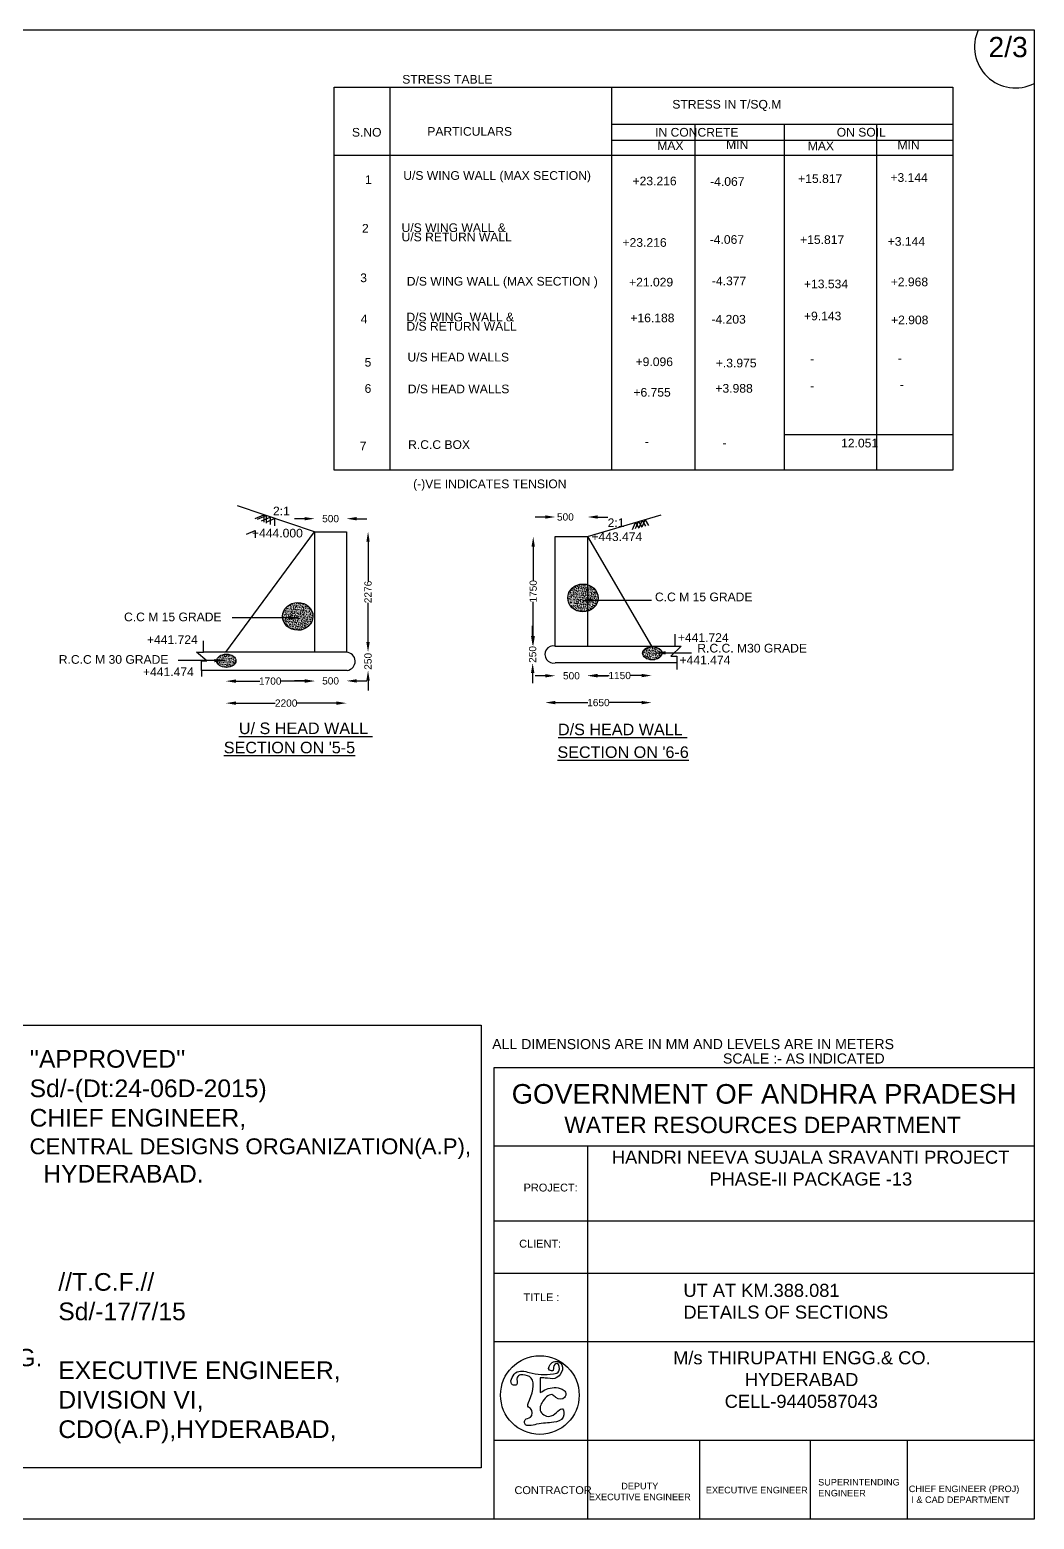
# Model space of a CAD drawing. Header units: millimetres. Extents: x 956 to 8879, y 2115 to 7267.
# Drawn here: x 5402 to 8879, y 2115 to 7267 of the extents above; entities that cross this region are included whole.
import ezdxf

# ---------------------------------------------------------------- set-up
doc = ezdxf.new("R2010")
doc.units = ezdxf.units.MM
doc.header["$MEASUREMENT"] = 0
doc.layers.add('DRAWING', color=7, linetype='Continuous')
doc.layers.add('TEXT', color=7, linetype='Continuous')
doc.styles.get("Standard").update_dxf_attribs({"font": 'arial.ttf', "height": 25})
doc.dimstyles.get("Standard").update_dxf_attribs({"dimtxt": 30, "dimasz": 35, "dimexe": 0.18, "dimexo": 0.0625, "dimgap": 0.09, "dimtad": 0, "dimdec": 0, "dimzin": 0, "dimdsep": 46, "dimtxsty": 'Standard', "dimcen": 0.09, "dimse1": 1, "dimse2": 1, "dimadec": 0, "dimazin": 0, "dimtfac": 1, "dimtdec": 0, "dimtofl": 0, "dimtmove": 0, "dimatfit": 3, "dimfxl": 1, "dimtolj": 1, "dimtzin": 0, "dimarcsym": 0})
pattern_1 = [(50, (0, 0), (7.172602, -0.6275213), [0.75, -8.25]), (355, (0, 0), (-1.3875133, 7.5219213), [0.6, -6.6]), (100.4514, (0.598, -0.052), (5.785094, 6.8943954), [0.637402, -7.011421]), (46.1842, (0, 2), (10.6724105, -1.65519), [1.125, -12.375]), (96.6356, (0.889, 1.862), (9.346627, 9.741179), [0.956103, -10.51713]), (351.1842, (0, 2), (9.34662, 9.741186), [0.9, -9.9]), (21, (1, 1.5), (5.9690705, -4.026189), [0.75, -8.25]), (326, (1, 1.5), (2.4331533, 7.2515005), [0.6, -6.6]), (71.4514, (1.4974, 1.1645), (8.4022263, 3.225305), [0.637402, -7.011421]), (37.5, (0, 0), (0.12159855, 3.32893854), [0, -6.52, 0, -6.7, 0, -6.625]), (7.5, (0, 0), (2.6306954, 3.9441171), [0, -3.82, 0, -6.37, 0, -2.525]), (327.5, (-2.23, 0), (5.3382244, -0.2255487), [0, -2.5, 0, -7.8, 0, -10.35]), (317.5, (-3.23, 0), (5.8318617, 1.0010498), [0, -3.25, 0, -5.18, 0, -7.35])]

# ---------------------------------------------------------------- blocks, each defined once
blk = doc.blocks.new('*D24')
at = {"layer": 'Defpoints', "color": 0}
for p in [(6081, 5114), (6388.4, 5114), (6388.4, 5014)]:
    blk.add_point(p, dxfattribs=at)
at = {"layer": 'TEXT', "color": 0, "lineweight": -2}
for p, q in [((6116, 5014), (6198.5, 5014)), ((6353.4, 5014), (6270.9, 5014))]:
    blk.add_line(p, q, dxfattribs=at)
at = {"layer": 'TEXT', "color": 0}
for points in [[(6116, 5019.8), (6116, 5008.2), (6081, 5014)], [(6353.4, 5019.8), (6353.4, 5008.2), (6388.4, 5014)]]:
    blk.add_solid(points, dxfattribs=at)
at = {"layer": 'TEXT', "color": 0, "insert": (6234.7, 5014), "char_height": 25, "attachment_point": 5}
blk.add_mtext('\\A1;1700', dxfattribs=at)
blk = doc.blocks.new('*D25')
at = {"layer": 'Defpoints', "color": 0}
for p in [(6388.4, 5114), (6498.6, 5114), (6498.6, 5014.7)]:
    blk.add_point(p, dxfattribs=at)
at = {"layer": 'TEXT', "color": 0, "lineweight": -2}
for p, q in [((6353.4, 5014.7), (6318.4, 5014.7)), ((6533.6, 5014.7), (6568.6, 5014.7))]:
    blk.add_line(p, q, dxfattribs=at)
at = {"layer": 'TEXT', "color": 0}
for points in [[(6353.4, 5020.6), (6353.4, 5008.9), (6388.4, 5014.7)], [(6533.6, 5020.6), (6533.6, 5008.9), (6498.6, 5014.7)]]:
    blk.add_solid(points, dxfattribs=at)
at = {"layer": 'TEXT', "color": 0, "insert": (6443.5, 5014.7), "char_height": 25, "attachment_point": 5}
blk.add_mtext('\\A1;500', dxfattribs=at)
blk = doc.blocks.new('*D26')
at = {"layer": 'Defpoints', "color": 0}
for p in [(6081, 5114), (6498.6, 5114), (6498.6, 4937.9)]:
    blk.add_point(p, dxfattribs=at)
at = {"layer": 'TEXT', "color": 0, "lineweight": -2}
for p, q in [((6116, 4937.9), (6252.2, 4937.9)), ((6463.6, 4937.9), (6327.4, 4937.9))]:
    blk.add_line(p, q, dxfattribs=at)
at = {"layer": 'TEXT', "color": 0}
for points in [[(6116, 4943.8), (6116, 4932.1), (6081, 4937.9)], [(6463.6, 4943.8), (6463.6, 4932.1), (6498.6, 4937.9)]]:
    blk.add_solid(points, dxfattribs=at)
at = {"layer": 'TEXT', "color": 0, "insert": (6289.8, 4937.9), "char_height": 25, "attachment_point": 5}
blk.add_mtext('\\A1;2200', dxfattribs=at)
blk = doc.blocks.new('*D27')
at = {"layer": 'Defpoints', "color": 0}
for p in [(6498.6, 5530.9), (6498.6, 5114), (6573.2, 5114)]:
    blk.add_point(p, dxfattribs=at)
at = {"layer": 'TEXT', "color": 0, "lineweight": -2}
for p, q in [((6573.2, 5495.9), (6573.2, 5360)), ((6573.2, 5149), (6573.2, 5284.8))]:
    blk.add_line(p, q, dxfattribs=at)
at = {"layer": 'TEXT', "color": 0}
for points in [[(6567.4, 5495.9), (6579, 5495.9), (6573.2, 5530.9)], [(6567.4, 5149), (6579, 5149), (6573.2, 5114)]]:
    blk.add_solid(points, dxfattribs=at)
at = {"layer": 'TEXT', "color": 0, "insert": (6573.2, 5322.4), "char_height": 25, "attachment_point": 5, "rotation": 90}
blk.add_mtext('\\A1;2276', dxfattribs=at)
blk = doc.blocks.new('*D28')
at = {"layer": 'Defpoints', "color": 0}
for p in [(6498.6, 5114), (6498.6, 5051.1), (6573.2, 5051.1)]:
    blk.add_point(p, dxfattribs=at)
at = {"layer": 'TEXT', "color": 0, "lineweight": -2}
for p, q in [((6573.2, 5149), (6573.2, 5184)), ((6573.2, 5016.1), (6573.2, 4981.1))]:
    blk.add_line(p, q, dxfattribs=at)
at = {"layer": 'TEXT', "color": 0}
for points in [[(6567.4, 5149), (6579, 5149), (6573.2, 5114)], [(6567.4, 5016.1), (6579, 5016.1), (6573.2, 5051.1)]]:
    blk.add_solid(points, dxfattribs=at)
at = {"layer": 'TEXT', "color": 0, "insert": (6573.2, 5082.5), "char_height": 25, "attachment_point": 5, "rotation": 90}
blk.add_mtext('\\A1;250', dxfattribs=at)
blk = doc.blocks.new('*D29')
at = {"layer": 'Defpoints', "color": 0}
for p in [(7333.2, 5581.7), (7221.3, 5513.8), (7333.2, 5513.8)]:
    blk.add_point(p, dxfattribs=at)
at = {"layer": 'TEXT', "color": 0, "lineweight": -2}
for p, q in [((7186.3, 5581.7), (7151.3, 5581.7)), ((7368.2, 5581.7), (7403.2, 5581.7))]:
    blk.add_line(p, q, dxfattribs=at)
at = {"layer": 'TEXT', "color": 0}
for points in [[(7186.3, 5587.6), (7186.3, 5575.9), (7221.3, 5581.7)], [(7368.2, 5587.6), (7368.2, 5575.9), (7333.2, 5581.7)]]:
    blk.add_solid(points, dxfattribs=at)
at = {"layer": 'TEXT', "color": 0, "insert": (7256.3, 5581.7), "char_height": 25, "attachment_point": 5}
blk.add_mtext('\\A1;500', dxfattribs=at)
blk = doc.blocks.new('*D30')
at = {"layer": 'Defpoints', "color": 0}
for p in [(7221.3, 5513.8), (7144.9, 5135.5), (7221.3, 5135.5)]:
    blk.add_point(p, dxfattribs=at)
at = {"layer": 'TEXT', "color": 0, "lineweight": -2}
for p, q in [((7144.9, 5478.8), (7144.9, 5360.9)), ((7144.9, 5170.5), (7144.9, 5288.5))]:
    blk.add_line(p, q, dxfattribs=at)
at = {"layer": 'TEXT', "color": 0}
for points in [[(7139, 5478.8), (7150.7, 5478.8), (7144.9, 5513.8)], [(7139, 5170.5), (7150.7, 5170.5), (7144.9, 5135.5)]]:
    blk.add_solid(points, dxfattribs=at)
at = {"layer": 'TEXT', "color": 0, "insert": (7144.9, 5324.7), "char_height": 25, "attachment_point": 5, "rotation": 90}
blk.add_mtext('\\A1;1750', dxfattribs=at)
blk = doc.blocks.new('*D31')
at = {"layer": 'Defpoints', "color": 0}
for p in [(7221.3, 5135.5), (7143, 5077.1), (7221.3, 5077.1)]:
    blk.add_point(p, dxfattribs=at)
at = {"layer": 'TEXT', "color": 0, "lineweight": -2}
for p, q in [((7143, 5170.5), (7143, 5205.5)), ((7143, 5042.1), (7143, 5007.1))]:
    blk.add_line(p, q, dxfattribs=at)
at = {"layer": 'TEXT', "color": 0}
for points in [[(7137.2, 5170.5), (7148.9, 5170.5), (7143, 5135.5)], [(7137.2, 5042.1), (7148.9, 5042.1), (7143, 5077.1)]]:
    blk.add_solid(points, dxfattribs=at)
at = {"layer": 'TEXT', "color": 0, "insert": (7143, 5106.3), "char_height": 25, "attachment_point": 5, "rotation": 90}
blk.add_mtext('\\A1;250', dxfattribs=at)
blk = doc.blocks.new('*D32')
at = {"layer": 'Defpoints', "color": 0}
for p in [(7221.3, 5135.5), (7333.2, 5135.5), (7333.2, 5032.5)]:
    blk.add_point(p, dxfattribs=at)
at = {"layer": 'TEXT', "color": 0, "lineweight": -2}
for p, q in [((7186.3, 5032.5), (7151.3, 5032.5)), ((7368.2, 5032.5), (7403.2, 5032.5))]:
    blk.add_line(p, q, dxfattribs=at)
at = {"layer": 'TEXT', "color": 0}
for points in [[(7186.3, 5038.4), (7186.3, 5026.7), (7221.3, 5032.5)], [(7368.2, 5038.4), (7368.2, 5026.7), (7333.2, 5032.5)]]:
    blk.add_solid(points, dxfattribs=at)
at = {"layer": 'TEXT', "color": 0, "insert": (7277.2, 5032.5), "char_height": 25, "attachment_point": 5}
blk.add_mtext('\\A1;500', dxfattribs=at)
blk = doc.blocks.new('*D33')
at = {"layer": 'Defpoints', "color": 0}
for p in [(7333.2, 5135.5), (7554.9, 5135.5), (7554.9, 5033.3)]:
    blk.add_point(p, dxfattribs=at)
at = {"layer": 'TEXT', "color": 0, "lineweight": -2}
for p, q in [((7368.2, 5033.3), (7407.9, 5033.3)), ((7519.9, 5033.3), (7480.3, 5033.3))]:
    blk.add_line(p, q, dxfattribs=at)
at = {"layer": 'TEXT', "color": 0}
for points in [[(7368.2, 5039.2), (7368.2, 5027.5), (7333.2, 5033.3)], [(7519.9, 5039.2), (7519.9, 5027.5), (7554.9, 5033.3)]]:
    blk.add_solid(points, dxfattribs=at)
at = {"layer": 'TEXT', "color": 0, "insert": (7444.1, 5033.3), "char_height": 25, "attachment_point": 5}
blk.add_mtext('\\A1;1150', dxfattribs=at)
blk = doc.blocks.new('*D34')
at = {"layer": 'Defpoints', "color": 0}
for p in [(7186.3, 5112.7), (7554.9, 5135.5), (7554.9, 4939.7)]:
    blk.add_point(p, dxfattribs=at)
at = {"layer": 'TEXT', "color": 0, "lineweight": -2}
for p, q in [((7221.3, 4939.7), (7334.4, 4939.7)), ((7519.9, 4939.7), (7406.8, 4939.7))]:
    blk.add_line(p, q, dxfattribs=at)
at = {"layer": 'TEXT', "color": 0}
for points in [[(7221.3, 4945.6), (7221.3, 4933.9), (7186.3, 4939.7)], [(7519.9, 4945.6), (7519.9, 4933.9), (7554.9, 4939.7)]]:
    blk.add_solid(points, dxfattribs=at)
at = {"layer": 'TEXT', "color": 0, "insert": (7370.6, 4939.7), "char_height": 25, "attachment_point": 5}
blk.add_mtext('\\A1;1650', dxfattribs=at)
blk = doc.blocks.new('*D50')
at = {"layer": 'Defpoints', "color": 0}
for p in [(6498.6, 5575.9), (6388.4, 5530.9), (6498.6, 5530.9)]:
    blk.add_point(p, dxfattribs=at)
at = {"layer": 'TEXT', "color": 0, "lineweight": -2}
for p, q in [((6353.4, 5575.9), (6318.4, 5575.9)), ((6533.6, 5575.9), (6568.6, 5575.9))]:
    blk.add_line(p, q, dxfattribs=at)
at = {"layer": 'TEXT', "color": 0}
for points in [[(6353.4, 5581.7), (6353.4, 5570.1), (6388.4, 5575.9)], [(6533.6, 5581.7), (6533.6, 5570.1), (6498.6, 5575.9)]]:
    blk.add_solid(points, dxfattribs=at)
at = {"layer": 'TEXT', "color": 0, "insert": (6443.5, 5575.9), "char_height": 25, "attachment_point": 5}
blk.add_mtext('\\A1;500', dxfattribs=at)

msp = doc.modelspace()

# ---------------------------------------------------------------- hatches: boundary and pattern name
at = {"layer": 'TEXT'}
h = msp.add_hatch(dxfattribs=at)
h.set_pattern_fill('AR-CONC', color=0, style=0)
h.set_pattern_definition(pattern_1)
edge = h.paths.add_edge_path()
edge.add_ellipse((7316.9, 5301.8), major_axis=(-52.6, 0.3), ratio=0.915899, start_angle=252.2171, end_angle=468.2895)
edge.add_line((7333.2, 5256), (7333.2, 5347.6))
edge = h.paths.add_edge_path()
edge.add_ellipse((7316.9, 5301.8), major_axis=(-52.6, 0.3), ratio=0.915899, start_angle=108.2895, end_angle=252.2171)
edge.add_line((7333.2, 5347.6), (7333.2, 5256))
h = msp.add_hatch(dxfattribs=at)
h.set_pattern_fill('AR-CONC', color=0, style=0)
h.set_pattern_definition([(50, (-986.8645, -63.753), (7.172602, -0.6275213), [0.75, -8.25]), (355, (-986.8645, -63.753), (-1.3875133, 7.5219213), [0.6, -6.6]), (100.4514, (-986.267, -63.805), (5.785094, 6.8943954), [0.637402, -7.011421]), (46.1842, (-986.8645, -61.753), (10.6724105, -1.65519), [1.125, -12.375]), (96.6356, (-985.975, -61.891), (9.346627, 9.741179), [0.956103, -10.51713]), (351.1842, (-986.865, -61.753), (9.34662, 9.741186), [0.9, -9.9]), (21, (-985.8645, -62.253), (5.9690705, -4.026189), [0.75, -8.25]), (326, (-985.8645, -62.253), (2.4331533, 7.2515005), [0.6, -6.6]), (71.4514, (-985.367, -62.588), (8.4022263, 3.225305), [0.637402, -7.011421]), (37.5, (-986.8645, -63.7528), (0.12159855, 3.32893854), [0, -6.52, 0, -6.7, 0, -6.625]), (7.5, (-986.8645, -63.7528), (2.6306954, 3.9441171), [0, -3.82, 0, -6.37, 0, -2.525]), (327.5, (-989.0945, -63.7528), (5.3382244, -0.2255487), [0, -2.5, 0, -7.8, 0, -10.35]), (317.5, (-990.0945, -63.753), (5.8318617, 1.0010498), [0, -3.25, 0, -5.18, 0, -7.35])])
edge = h.paths.add_edge_path()
edge.add_ellipse((6330, 5238.1), major_axis=(-52.6, 0.3), ratio=0.915899, start_angle=252.2171, end_angle=468.2895)
edge.add_line((6346.3, 5192.2), (6346.3, 5283.9))
edge = h.paths.add_edge_path()
edge.add_ellipse((6330, 5238.1), major_axis=(-52.6, 0.3), ratio=0.915899, start_angle=108.2895, end_angle=252.2171)
edge.add_line((6346.3, 5283.9), (6346.3, 5192.2))
h = msp.add_hatch(dxfattribs=at)
h.set_pattern_fill('AR-CONC', color=0, style=0)
h.set_pattern_definition([(50, (-1474.11, -25.9726), (7.172602, -0.6275213), [0.75, -8.25]), (355, (-1474.11, -25.9726), (-1.3875133, 7.5219213), [0.6, -6.6]), (100.4514, (-1473.5125, -26.025), (5.785094, 6.8943954), [0.637402, -7.011421]), (46.1842, (-1474.11, -23.973), (10.6724105, -1.65519), [1.125, -12.375]), (96.6356, (-1473.221, -24.11), (9.346627, 9.741179), [0.956103, -10.51713]), (351.1842, (-1474.11, -23.973), (9.34662, 9.741186), [0.9, -9.9]), (21, (-1473.11, -24.4726), (5.9690705, -4.026189), [0.75, -8.25]), (326, (-1473.11, -24.4726), (2.4331533, 7.2515005), [0.6, -6.6]), (71.4514, (-1472.613, -24.808), (8.4022263, 3.225305), [0.637402, -7.011421]), (37.5, (-1474.1103, -25.9726), (0.12159855, 3.32893854), [0, -6.52, 0, -6.7, 0, -6.625]), (7.5, (-1474.1103, -25.9726), (2.6306954, 3.9441171), [0, -3.82, 0, -6.37, 0, -2.525]), (327.5, (-1476.3403, -25.9726), (5.3382244, -0.2255487), [0, -2.5, 0, -7.8, 0, -10.35]), (317.5, (-1477.3403, -25.9726), (5.8318617, 1.0010498), [0, -3.25, 0, -5.18, 0, -7.35])])
edge = h.paths.add_edge_path()
edge.add_ellipse((6082.8, 5084.5), major_axis=(-33.3, 0), ratio=0.683675, start_angle=0, end_angle=360)
h = msp.add_hatch(dxfattribs=at)
h.set_pattern_fill('AR-CONC', color=0, style=0)
h.set_pattern_definition(pattern_1)
edge = h.paths.add_edge_path()
edge.add_ellipse((7556.9, 5110.5), major_axis=(-33.3, 0), ratio=0.683675, start_angle=0, end_angle=360)

# ---------------------------------------------------------------- linework, layer by layer
at = {"layer": 'DRAWING', "color": 0}
msp.add_lwpolyline([(6455.6, 7068), (8597.4, 7068), (8597.4, 5743.3), (6455.6, 5743.3)], close=True, dxfattribs=at)
for points in [[(6649, 7068), (6649, 5743.3)], [(7415.7, 7068), (7415.7, 5743.3)], [(7415.7, 6941.1), (8597.4, 6941.1)], [(7704.1, 6941.1), (7704.1, 5743.3)], [(8013.6, 6941.1), (8013.6, 5743.3)], [(8333.6, 6941.1), (8333.6, 5743.3)], [(8597.4, 6884), (7415.7, 6884)], [(8597.4, 6832.1), (6455.6, 6832.1)], [(8013.6, 5867.4), (8597.4, 5867.4)], [(6081, 5114), (6388.4, 5530.9), (6121.2, 5620.1)], [(7333.2, 5513.8), (7587.9, 5588.9)], [(6388.4, 5530.9), (6498.6, 5530.9), (6498.6, 5114), (6004, 5114)], [(6388.4, 5530.9), (6388.4, 5114)], [(7221.3, 5135.5), (7221.3, 5513.8), (7333.2, 5513.8), (7333.2, 5135.5)], [(7333.2, 5513.8), (7554.9, 5135.5)], [(5996.2, 5051.1), (5996.2, 5084.2), (6015.3, 5084.2), (5979.7, 5114), (6004, 5114), (6004, 5153.3)], [(7220.2, 5135.5), (7635.7, 5135.5), (7635.7, 5176.4)], [(7635.7, 5135.5), (7657.1, 5135.5), (7621.2, 5100.3), (7635.7, 5100.3), (7641.9, 5100.3), (7641.9, 5053.9)], [(6501.3, 5051.1), (5996.2, 5051.1), (5996.2, 5029.6)], [(7641.9, 5077.1), (7221.3, 5077.1)]]:
    msp.add_lwpolyline(points, dxfattribs=at)
for centre, radius, start, end in [((6497, 5082.4), 31.6, 277.8082, 87.2055), ((7215.3, 5106.2), 29.7, 80.5972, 281.6462)]:
    msp.add_arc(centre, radius, start, end, dxfattribs=at)
at = {"layer": 'TEXT', "color": 0}
for points in [[(8879.1, 2115), (955.7, 2115), (955.7, 7267), (8879.1, 7267)], [(5353.3, 3823.9), (6965.2, 3823.9), (6965.2, 2292.6), (5353.3, 2292.6)], [(7009.5, 3677.9), (8879.1, 3677.9), (8879.1, 2115), (7009.5, 2115)]]:
    msp.add_lwpolyline(points, close=True, dxfattribs=at)
for points in [[(6182.4, 5577.1), (6212.1, 5589.7), (6212, 5563.9)], [(6191, 5574.1), (6220.6, 5586.7), (6220.6, 5560.9)], [(6204.8, 5568.9), (6234.5, 5581.5), (6234.4, 5555.7)], [(6220.3, 5564.4), (6249.9, 5577), (6249.9, 5551.2)], [(7499.2, 5541.8), (7509.5, 5566.5), (7520.4, 5547)], [(7512.1, 5544.8), (7522.4, 5569.6), (7533.3, 5550)], [(7522.3, 5547.7), (7532.5, 5572.5), (7543.4, 5552.9)], [(6153, 5522.4), (6182.7, 5535), (6182.6, 5509.2)], [(7488.8, 5538), (7499.1, 5562.8), (7510, 5543.2)], [(7009.5, 3406.6), (8879.1, 3406.6)], [(7333.2, 3406.6), (7333.2, 2115)], [(7009.5, 3147.5), (8879.1, 3147.5)], [(7009.5, 2966.4), (8879.1, 2966.4)], [(7009.5, 2729.5), (8879.1, 2729.5)], [(7169.3, 2603.6), (7169.3, 2552.8)], [(7009.5, 2388.9), (8879.1, 2388.9)], [(7720.4, 2388.9), (7720.4, 2115)], [(8104.8, 2115), (8104.8, 2388.9)], [(8439.2, 2388.9), (8439.2, 2115)]]:
    msp.add_lwpolyline(points, dxfattribs=at)
msp.add_circle((7167.9, 2544.5), 136.1, dxfattribs=at)
at = {"layer": 'TEXT'}
msp.add_arc((8814.4, 7207.8), 142, 155.3552, 297.108, dxfattribs=at)
at = {"layer": 'TEXT', "color": 0}
for centre, major_axis, ratio in [((7316.9, 5301.8), (-52.6, 0.3), 0.915899), ((6330, 5238.1), (-52.6, 0.3), 0.915899), ((6082.8, 5084.5), (-33.3, 0), 0.683675), ((7556.9, 5110.5), (-33.3, 0), 0.683675)]:
    msp.add_ellipse(centre, major_axis=major_axis, ratio=ratio, dxfattribs=at)
for points in [[(7100.8, 2614.5), (7089.4, 2605.6), (7087.3, 2579.7), (7073.4, 2580.4), (7084.1, 2620.9), (7131, 2622.7), (7215.2, 2618.1), (7234.1, 2627.6), (7227.7, 2653.9), (7214.9, 2640.1), (7213.5, 2629.8), (7201.4, 2630.5), (7210.3, 2656.8), (7229.9, 2660.1), (7244.3, 2648.7), (7238.7, 2615.6), (7219.2, 2602.1), (7186.5, 2603.3), (7169.3, 2603.6)], [(7169.3, 2552.8), (7190.6, 2564.7), (7244.7, 2564.7), (7256.3, 2554), (7253.4, 2535.5), (7223.3, 2535.5), (7212.9, 2544.6), (7178.7, 2523.8), (7170.8, 2486.7), (7207.6, 2472.3), (7246.5, 2496.4), (7248.7, 2467.9), (7215.8, 2450.3), (7156.7, 2443.4), (7116.2, 2445.6), (7116.8, 2459.1), (7136, 2467.9), (7135, 2498), (7128.4, 2502.1), (7132.2, 2526.6), (7131.6, 2608.7), (7100.8, 2614.5)]]:
    msp.add_spline(points, degree=3, dxfattribs=at)

# ---------------------------------------------------------------- texts
at = {"layer": 'DRAWING', "color": 0}
for s, height, p in [('2/3', 70, (8720.7, 7172.4)), ('STRESS TABLE ', 30, (6691.6, 7080.7)), ('STRESS IN T/SQ.M ', 30, (7626.5, 6994.4)), ('S.NO ', 30, (6517.3, 6897.5)), ('PARTICULARS ', 30, (6778.3, 6900.5)), ('IN CONCRETE ', 30, (7566.8, 6897.5)), ('ON SOIL', 30, (8195.4, 6897.7)), ('MAX ', 30, (7574.3, 6851.3)), ('MIN ', 30, (7812.5, 6855.1)), ('MAX', 30, (8095.2, 6850.4)), ('MIN ', 30, (8405.7, 6853.1)), ('1', 30, (6562.8, 6733.7)), ('U/S WING WALL (MAX SECTION)', 30, (6695.2, 6748)), ('+23.216', 30, (7488.7, 6729)), ('-4.067', 30, (7757.4, 6727.2)), ('+15.817', 30, (8062, 6737.2)), ('+3.144', 30, (8381.3, 6741)), ('2', 30, (6552.2, 6565.4)), ('U/S WING WALL & ', 30, (6689.2, 6567.5)), ('U/S RETURN WALL ', 30, (6689.2, 6535.4)), ('+23.216', 30, (7454, 6516.3)), ('-4.067', 30, (7755.9, 6526.6)), ('+15.817', 30, (8068.7, 6526.2)), ('+3.144', 30, (8371.9, 6520)), ('3', 30, (6546.1, 6394.1)), ('D/S WING WALL (MAX SECTION )', 30, (6707.2, 6382.2)), ('+21.029', 30, (7476.7, 6379.1)), ('-4.377', 30, (7763.4, 6383.4)), ('+13.534', 30, (8082.1, 6372.9)), ('+2.968', 30, (8382.4, 6380)), ('D/S WING  WALL & ', 30, (6706, 6258.4)), ('+16.188', 30, (7481.2, 6255.4)), ('+9.143', 30, (8082.1, 6262.1)), ('4', 30, (6547.6, 6251.5)), ('D/S RETURN WALL ', 30, (6706, 6226.2)), ('-4.203', 30, (7761.9, 6250.7)), ('+2.908', 30, (8383.4, 6248.4)), ('5', 30, (6561.3, 6102.1)), ('U/S HEAD WALLS ', 30, (6709.6, 6119.7)), ('+9.096', 30, (7499.3, 6103.7)), ('+.3.975', 30, (7777, 6099.3)), ('-', 30, (8103.5, 6113.9)), ('-', 30, (8406.6, 6116.1)), ('6', 30, (6561.3, 6011.1)), ('D/S HEAD WALLS ', 30, (6710.8, 6009.7)), ('+6.755', 30, (7491.7, 5998.1)), ('+3.988', 30, (7775.5, 6011.8)), ('-', 30, (8103.5, 6020.4)), ('-', 30, (8414, 6024.5)), ('7', 30, (6544.6, 5812.5)), ('R.C.C BOX ', 30, (6712, 5817.2)), ('-', 30, (7531, 5827.7)), ('-', 30, (7799.7, 5823.3)), ('12.051', 30, (8210.6, 5822.4)), ('(-)VE INDICATES TENSION ', 30, (6729.3, 5681.4))]:
    msp.add_text(s, height=height, dxfattribs=at).set_placement(p)
at = {"layer": 'TEXT', "color": 0}
for s, height, p in [('2:1', 30, (6244.2, 5587.5)), ('2:1', 30, (7402.5, 5546.9)), ('+444.000', 30, (6171.5, 5511)), ('+443.474', 30, (7346.4, 5498.6)), ('C.C M 15 GRADE ', 30, (7566.3, 5290.3)), ('C.C M 15 GRADE ', 30, (5728.6, 5221.1)), ('+441.724', 30, (5807.9, 5142.5)), ('+441.724', 30, (7645.5, 5149.7)), ('R.C.C M 30 GRADE ', 30, (5502.8, 5074)), ('+441.474', 30, (7651.4, 5072)), ('R.C.C. M30 GRADE ', 30, (7712.9, 5113)), ('+441.474', 30, (5794.2, 5031.2)), ('%%UU/ S HEAD WALL ', 40, (6126.2, 4830.8)), ('%%UD/S HEAD WALL ', 40, (7230.7, 4826.8)), ("%%USECTION ON '5-5", 40, (6073.9, 4764.4)), ("%%USECTION ON '6-6", 40, (7228.7, 4748.4)), ('ALL DIMENSIONS ARE IN MM AND LEVELS ARE IN METERS ', 35, (7002.8, 3741.1)), ('SCALE :- AS INDICATED ', 35, (7801.7, 3691.2))]:
    msp.add_text(s, height=height, dxfattribs=at).set_placement(p)
at = {"layer": 'TEXT', "color": 0, "attachment_point": 1}
for s, insert, char_height, width in [("''APPROVED'' \\PSd/-(Dt:24-06D-2015) \\PCHIEF ENGINEER, \\P{\\H0.90002x;CENTRAL DESIGNS ORGANIZATION(A.P),} \\P  HYDERABAD.", (5401.7, 3738), 61.11, 1691.135), ('\\pi36.581;{\\H1.5x;GOVERNMENT OF ANDHRA PRADESH}  \\P\\pi218.81;{\\H1.25x;WATER RESOURCES DEPARTMENT }', (7033.9, 3620.2), 45.203, 1807.769), ('1. ALL DIMENSIONS ARE IN MILLIMETERS AND LEVELS ARE IN METERS. \\P2. DO NOT SCALE THE DRAWING WRITTEN DIMENSIONS ONLY SHALL BE FOLLOWED. \\P3. WINGS, RETURNS AND HEADWALLS ARE DESIGNED AS PER WA PROCEDURE TAKING SATURATED WEIGHT OF EARTH AS 2.1T/CUM VALUE OF "0" AS 28 DECREES. \\P4. WINGS,RETURNS,HEADWALLS AND FOUNDATIONS SHALL BE IN CC M15 GRADE WITH 40MM MSA WELL GRADED. \\P5.BACKFILLING SHALL BE DONE SIMULTANEOUSLY WITH RISING OF THE WALLS WITH SOIL OF PI VALUE NOT LESS THAN 28 DEGREES. \\P6 CLEAR COVER FOR REINFORCEMENT SHALL BE 40MM UNLESS OTHERWISE SPECIFIED IN THE DRAWING. \\P7. CONCRETE WORKMANSHIP SHALL CONFIRM TO IS 456-2000. \\P8. CONCRETE SHALL BE PREPARED IN THE MECHANICAL MIXERS OF CAPACITY NOT LESS THAN 200 LITERS. PROPER COMPACTION OF CONCRETE SHALL BE ENSURED BY USE OF FORM NEEDLE VIBRATORS. ', (1035.9, 3504.4), 60, 4310.355), ('\\pi3.1605;HANDRI NEEVA SUJALA SRAVANTI PROJECT \\P\\pi340.69;PHASE-II PACKAGE -13', (7414.2, 3389.9), 45.203, 1375.512), ('PROJECT:', (7111.6, 3275.8), 27.12, 278.233), ('CLIENT:', (7096.3, 3081.7), 27.12, 278.233), ('//T.C.F.// \\PSd/-17/7/15 \\P\\PEXECUTIVE ENGINEER, \\PDIVISION VI, \\PCDO(A.P),HYDERABAD,', (5501.1, 2966.4), 61.11, 1582.022), ('TITLE :', (7111.5, 2896.4), 27.12, 278.233), ('UT AT KM.388.081\\PDETAILS OF SECTIONS ', (7664.8, 2929.3), 45.203, 914.494), ('\\pi5.0876;M/s THIRUPATHI ENGG.& CO. \\P\\pi253.27;HYDERABAD   \\P\\pi183.48;CELL-9440587043', (7624.2, 2696), 45.203, 891.138), ('CONTRACTOR ', (7080.1, 2229.1), 27.122, 278.233), ('\\pi201.66;DEPUTY \\P\\pi89.481;EXECUTIVE ENGINEER ', (7248.1, 2241.1), 22.601, 528.713), ('EXECUTIVE ENGINEER', (7742.6, 2227.2), 22.601, 352.475), ('SUPERINTENDING \\PENGINEER ', (8131.2, 2254.3), 22.601, 280.694), ('CHIEF ENGINEER (PROJ)\\P I & CAD DEPARTMENT ', (8444.9, 2231.4), 22.601, 381.506)]:
    msp.add_mtext(s, dxfattribs=dict(at, insert=insert, char_height=char_height, width=width))

# ---------------------------------------------------------------- dimensions: what is measured, and where the dimension line sits
at = {"layer": 'TEXT', "color": 0}
for base, p1, p2, picture, middle in [((6498.6, 5575.9), (6388.4, 5530.9), (6498.6, 5530.9), '*D50', (6443.5, 5575.9)), ((7333.2, 5581.7), (7221.3, 5513.8), (7333.2, 5513.8), '*D29', (7256.3, 5581.7)), ((6498.6, 5014.7), (6388.4, 5114), (6498.6, 5114), '*D25', (6443.5, 5014.7)), ((7333.2, 5032.5), (7221.3, 5135.5), (7333.2, 5135.5), '*D32', (7277.2, 5032.5))]:
    dim = msp.add_linear_dim(base=base, p1=p1, p2=p2, text='500', dimstyle='Standard', dxfattribs=at)
    dim.commit()
    dim.dimension.update_dxf_attribs({"geometry": picture, "text_midpoint": middle, "dimtype": 160})
for base, p1, p2, text, picture, middle in [((6573.2, 5114), (6498.6, 5530.9), (6498.6, 5114), '2276', '*D27', (6573.2, 5322.4)), ((7144.9, 5135.5), (7221.3, 5513.8), (7221.3, 5135.5), '1750', '*D30', (7144.9, 5324.7)), ((7143, 5077.1), (7221.3, 5135.5), (7221.3, 5077.1), '250', '*D31', (7143, 5106.3)), ((6573.2, 5051.1), (6498.6, 5114), (6498.6, 5051.1), '250', '*D28', (6573.2, 5082.5))]:
    dim = msp.add_linear_dim(base=base, p1=p1, p2=p2, angle=90, text=text, dimstyle='Standard', dxfattribs=at)
    dim.commit()
    dim.dimension.update_dxf_attribs({"geometry": picture, "text_midpoint": middle})
for base, p1, p2, text, picture, middle in [((6388.4, 5014), (6081, 5114), (6388.4, 5114), '1700', '*D24', (6234.7, 5014)), ((6498.6, 4937.9), (6081, 5114), (6498.6, 5114), '2200', '*D26', (6289.8, 4937.9)), ((7554.9, 4939.7), (7186.3, 5112.7), (7554.9, 5135.5), '1650', '*D34', (7370.6, 4939.7)), ((7554.9, 5033.3), (7333.2, 5135.5), (7554.9, 5135.5), '1150', '*D33', (7444.1, 5033.3))]:
    dim = msp.add_linear_dim(base=base, p1=p1, p2=p2, text=text, dimstyle='Standard', dxfattribs=at)
    dim.commit()
    dim.dimension.update_dxf_attribs({"geometry": picture, "text_midpoint": middle})

# ---------------------------------------------------------------- leaders
for points in [[(7315.8, 5293.9), (7553.8, 5293.9)], [(6332.2, 5233), (6103.2, 5233)], [(7568.3, 5111.8), (7692.8, 5111.8)], [(6076, 5084.9), (5915.5, 5084.9)]]:
    msp.add_leader(points, dimstyle='Standard', override={"dimgap": 0.09, "dimtad": 0}, dxfattribs=at)

doc.saveas('drawing.dxf')
